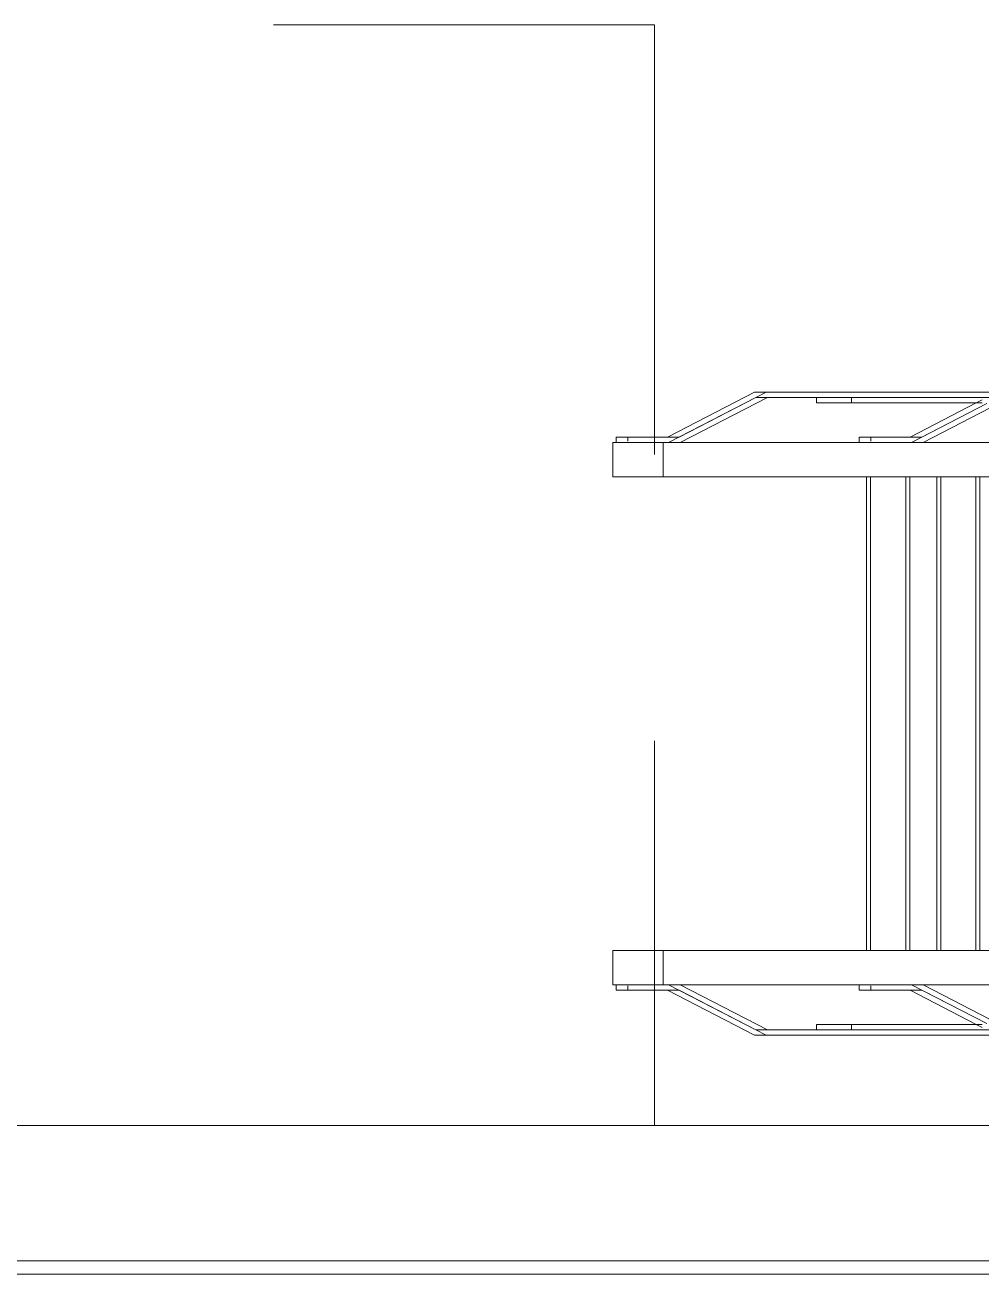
# Model space of a CAD drawing. Header units: millimetres. Extents: x 1606 to 178479, y -4237 to 231581.
# Drawn here: x 132237 to 133297, y 215285 to 216670 of the extents above; entities that cross this region are included whole.
import ezdxf

# ---------------------------------------------------------------- set-up
doc = ezdxf.new("R2010")
doc.units = ezdxf.units.MM
doc.linetypes.add('_SGE_Grid Line', pattern=[13000, 12000, -500, 0, -500])
doc.linetypes.add('Overhead', pattern=[793.75, 476.25, -317.5])
for name, color, linetype, lineweight in [('0-1', 7, 'Continuous', 5), ('A-GENM-1', 9, 'Continuous', 9), ('A-WALL-1', 253, 'Continuous', 18), ('A-WALL-2', 9, 'Continuous', 9), ('A-WALL-3', 113, 'Continuous', 20), ('Q-SPCQ-1', 9, 'Continuous', 9), ('Q-SPCQ-3', 91, 'Continuous', 9), ('Q-SPCQ-4', 91, 'Overhead', 9), ('S-GRID-1', 1, '_SGE_Grid Line', 13)]:
    doc.layers.add(name, color=color, linetype=linetype, lineweight=lineweight)

# ---------------------------------------------------------------- blocks, each defined once
blk = doc.blocks.new('SE_Roof Ladder_Sayfa_LD36 - Type 1 - Flat Surface to Roof Deck-8354975-WAREHOUSE SLAB PLAN')
at = {"layer": 'Q-SPCQ-4'}
for p, q in [((-2233, 1220), (-223, 1220)), ((-2233, 0), (-2233, 1220)), ((-223, 1220), (-223, 0))]:
    blk.add_line(p, q, dxfattribs=at)
blk = doc.blocks.new('xLadderBody - 75 deg-8302328-WAREHOUSE SLAB PLAN')
at = {"layer": 'Q-SPCQ-3'}
for p, q in [((-262.5, -54.5), (-262.5, 561.3)), ((262.5, 561.3), (262.5, -54.5)), ((-300.5, 483.9), (-300.5, 233.4)), ((300.5, 233.4), (300.5, 483.9)), ((-300.5, 431.7), (-300.5, 233.4)), ((300.5, 431.7), (300.5, 233.4)), ((-356.5, 59.5), (-356.5, 350.6)), ((356.5, 350.6), (356.5, 59.5)), ((-356.5, 337.7), (-356.5, 46.6)), ((-350.5, 47.9), (-350.5, 337.7)), ((350.5, 337.7), (350.5, 47.9)), ((356.5, 46.6), (356.5, 337.7)), ((-262.5, 326.2), (-262.5, 296.4)), ((262.5, 326.2), (262.5, 296.4)), ((-344.5, 318.4), (-300.5, 233.4)), ((300.5, 233.4), (344.5, 318.4)), ((-350.5, 154.2), (-350.5, 299.1)), ((-350.5, 299.1), (-350.5, 115.5)), ((-350.5, 299.1), (-350.5, 167.1)), ((-347.9, 299.1), (-344.5, 292.5)), ((-344.5, 299.1), (-344.5, 115.5)), ((-344.5, 299.1), (-344.5, 154.2)), ((-344.5, 292.5), (-306.5, 219.1)), ((-306.5, 232.1), (-343.7, 304)), ((-300.5, 220.5), (-343.7, 304)), ((-262.5, 296.4), (-262.5, 254.2)), ((-262.5, 292), (-262.5, 296.4)), ((-262.5, 296.4), (262.5, 296.4)), ((-262.5, 296.4), (-262.5, 250.8)), ((-262.5, 292), (-262.5, 281.8)), ((262.5, 292), (-262.5, 292)), ((262.5, 296.4), (262.5, 292)), ((262.5, 254.2), (262.5, 296.4)), ((262.5, 296.4), (262.5, 250.8)), ((262.5, 248.6), (262.5, 292)), ((343.7, 304), (300.5, 220.5)), ((343.7, 304), (306.5, 232.1)), ((306.5, 219.1), (344.5, 292.5)), ((344.5, 292.5), (347.9, 299.1)), ((344.5, 154.2), (344.5, 299.1)), ((344.5, 299.1), (344.5, 115.5)), ((350.5, 299.1), (350.5, 115.5)), ((350.5, 299.1), (350.5, 154.2)), ((350.5, 167.1), (350.5, 299.1)), ((-262.5, 281.8), (-262.5, 248.6)), ((262.5, 253), (-262.5, 253)), ((262.5, 248.6), (-262.5, 248.6)), ((-262.5, 248.6), (-262.5, 218.8)), ((262.5, 248.6), (262.5, 218.8)), ((-306.5, 175.5), (-306.5, 232.1)), ((-306.5, 232.1), (-306.5, 219.1)), ((-300.5, 233.4), (-300.5, 227.6)), ((-300.5, 233.4), (-300.5, 220.5)), ((-300.5, 233.4), (-300.5, 214.7)), ((-300.5, 233.4), (-300.5, 162.5)), ((-300.5, 227.6), (-300.5, 175.5)), ((300.5, 227.6), (300.5, 233.4)), ((300.5, 233.4), (300.5, 220.5)), ((300.5, 214.7), (300.5, 233.4)), ((300.5, 233.4), (300.5, 162.5)), ((300.5, 175.5), (300.5, 227.6)), ((306.5, 232.1), (306.5, 175.5)), ((306.5, 232.1), (306.5, 219.1)), ((-306.5, 219.1), (-306.5, 162.5)), ((-300.5, 214.7), (-300.5, 220.5)), ((-300.5, 162.5), (-300.5, 214.7)), ((-300.5, 214.7), (-300.5, -35.7)), ((-262.5, 218.8), (-262.5, 176.6)), ((-262.5, 214.4), (-262.5, 218.8)), ((-262.5, 218.8), (262.5, 218.8)), ((-262.5, 218.8), (-262.5, 173.1)), ((-262.5, 214.4), (-262.5, 170.9)), ((262.5, 214.4), (-262.5, 214.4)), ((262.5, 218.8), (262.5, 214.4)), ((262.5, 176.6), (262.5, 218.8)), ((262.5, 218.8), (262.5, 173.1)), ((262.5, 170.9), (262.5, 214.4)), ((300.5, 220.5), (300.5, 214.7)), ((300.5, 214.7), (300.5, 162.5)), ((300.5, -35.7), (300.5, 214.7)), ((306.5, 162.5), (306.5, 219.1)), ((-350.5, 167.1), (-350.5, 115.5)), ((-301.9, 175.5), (-306.5, 175.5)), ((-306.5, 175.5), (-306.5, 162.5)), ((-300.5, 175.5), (-300.5, 162.5)), ((262.5, 175.3), (-262.5, 175.3)), ((262.5, 170.9), (-262.5, 170.9)), ((-262.5, 170.9), (-262.5, -110.5)), ((262.5, 170.9), (262.5, -110.5)), ((300.5, 175.5), (300.5, 162.5)), ((306.5, 175.5), (301.9, 175.5)), ((306.5, 175.5), (306.5, 162.5)), ((350.5, 115.5), (350.5, 167.1)), ((-350.5, 154.2), (-350.5, 115.5)), ((-344.5, 154.2), (-350.5, 154.2)), ((-344.5, 115.5), (-344.5, 154.2)), ((-306.5, 162.5), (-300.5, 162.5)), ((-300.5, 162.5), (-300.5, -35.7)), ((300.5, 162.5), (306.5, 162.5)), ((300.5, 162.5), (300.5, -35.7)), ((344.5, 154.2), (344.5, 115.5)), ((350.5, 154.2), (344.5, 154.2)), ((350.5, 115.5), (350.5, 154.2)), ((-350.5, 115.5), (-344.5, 115.5)), ((-350.5, 115.5), (-350.5, 60.9)), ((344.5, 115.5), (350.5, 115.5)), ((350.5, 60.9), (350.5, 115.5)), ((-350.5, 47.9), (-356.5, 59.5)), ((-356.5, 59.5), (-356.5, 46.6)), ((-350.5, 60.9), (-300.5, -35.7)), ((-350.5, 60.9), (-350.5, 47.9)), ((300.5, -35.7), (350.5, 60.9)), ((350.5, 60.9), (350.5, 47.9)), ((356.5, 59.5), (350.5, 47.9)), ((356.5, 59.5), (356.5, 46.6)), ((-356.5, 46.6), (-306.5, -50)), ((-306.5, -37.1), (-350.5, 47.9)), ((-300.5, -48.7), (-350.5, 47.9)), ((350.5, 47.9), (300.5, -48.7)), ((350.5, 47.9), (306.5, -37.1)), ((306.5, -50), (356.5, 46.6)), ((-306.5, -93.7), (-306.5, -37.1)), ((-306.5, -37.1), (-306.5, -50)), ((-300.5, -35.7), (-300.5, -41.5)), ((-300.5, -35.7), (-300.5, -48.7)), ((-300.5, -35.7), (-300.5, -54.5)), ((-300.5, -35.7), (-300.5, -106.6)), ((-300.5, -41.5), (-300.5, -93.7)), ((300.5, -41.5), (300.5, -35.7)), ((300.5, -35.7), (300.5, -48.7)), ((300.5, -54.5), (300.5, -35.7)), ((300.5, -35.7), (300.5, -106.6)), ((300.5, -93.7), (300.5, -41.5)), ((306.5, -37.1), (306.5, -93.7)), ((306.5, -37.1), (306.5, -50)), ((-306.5, -50), (-306.5, -106.6)), ((-300.5, -106.6), (-300.5, -48.7)), ((-262.5, -54.5), (-300.5, -54.5)), ((-300.5, -54.5), (-300.5, -110.5)), ((-262.5, -110.5), (-262.5, -54.5)), ((300.5, -54.5), (262.5, -54.5)), ((262.5, -54.5), (262.5, -110.5)), ((300.5, -48.7), (300.5, -106.6)), ((300.5, -110.5), (300.5, -54.5)), ((306.5, -106.6), (306.5, -50)), ((-301.9, -93.7), (-306.5, -93.7)), ((-306.5, -93.7), (-306.5, -106.6)), ((-300.5, -93.7), (-300.5, -106.6)), ((300.5, -93.7), (300.5, -106.6)), ((306.5, -93.7), (301.9, -93.7)), ((306.5, -93.7), (306.5, -106.6)), ((-306.5, -106.6), (-300.5, -106.6)), ((-300.5, -106.6), (-300.5, -110.5)), ((-300.5, -110.5), (-262.5, -110.5)), ((262.5, -110.5), (300.5, -110.5)), ((300.5, -106.6), (306.5, -106.6)), ((300.5, -106.6), (300.5, -110.5))]:
    blk.add_line(p, q, dxfattribs=at)
blk = doc.blocks.new('WAREHOUSE MASS - WAREHOUSE MASS-9325044-WAREHOUSE SLAB PLAN')
at = {"layer": 'A-GENM-1'}
for p, q in [((114497.7, 59033.4), (18810.1, 59033.4)), ((22085.1, 59033.4), (114497.7, 59033.4))]:
    blk.add_line(p, q, dxfattribs=at)
blk = doc.blocks.new('23068_Challenger Spec EF_Central_v23_rvt-1-WAREHOUSE SLAB PLAN')
at = {"layer": 'A-WALL-1'}
for p, q in [((127275.3, 215450.1), (112664.8, 215450.1)), ((112664.8, 215300.1), (127125.3, 215300.1))]:
    blk.add_line(p, q, dxfattribs=at)
at = {"layer": 'A-WALL-2'}
for p, q in [((127125.3, 215450.1), (112664.8, 215450.1)), ((112664.8, 215300.1), (127125.3, 215300.1))]:
    blk.add_line(p, q, dxfattribs=at)
at = {"layer": 'A-GENM-1'}
blk.add_blockref('WAREHOUSE MASS - WAREHOUSE MASS-9325044-WAREHOUSE SLAB PLAN', (11225.2, 156251.9), dxfattribs=at)
at = {"layer": 'Q-SPCQ-1'}
blk.add_blockref('SE_Roof Ladder_Sayfa_LD36 - Type 1 - Flat Surface to Roof Deck-8354975-WAREHOUSE SLAB PLAN', (123457.6, 215450.1), dxfattribs=at)
at = {"layer": 'Q-SPCQ-1', "rotation": 270.0000000000001}
blk.add_blockref('xLadderBody - 75 deg-8302328-WAREHOUSE SLAB PLAN', (123298.8, 215906.6), dxfattribs=at)

msp = doc.modelspace()

# ---------------------------------------------------------------- linework, layer by layer
at = {"layer": 'A-WALL-3'}
for p, q in [((136976, 215450.1), (113691, 215450.1)), ((136976, 215300.1), (113691, 215300.1))]:
    msp.add_line(p, q, dxfattribs=at)
at = {"layer": 'S-GRID-1'}
msp.add_line((34376.1, 215450.1), (160058.5, 215450.1), dxfattribs=at)

# ---------------------------------------------------------------- block references
at = {"layer": '0-1'}
msp.add_blockref('23068_Challenger Spec EF_Central_v23_rvt-1-WAREHOUSE SLAB PLAN', (9700.7, 0), dxfattribs=at)

doc.saveas('drawing.dxf')
